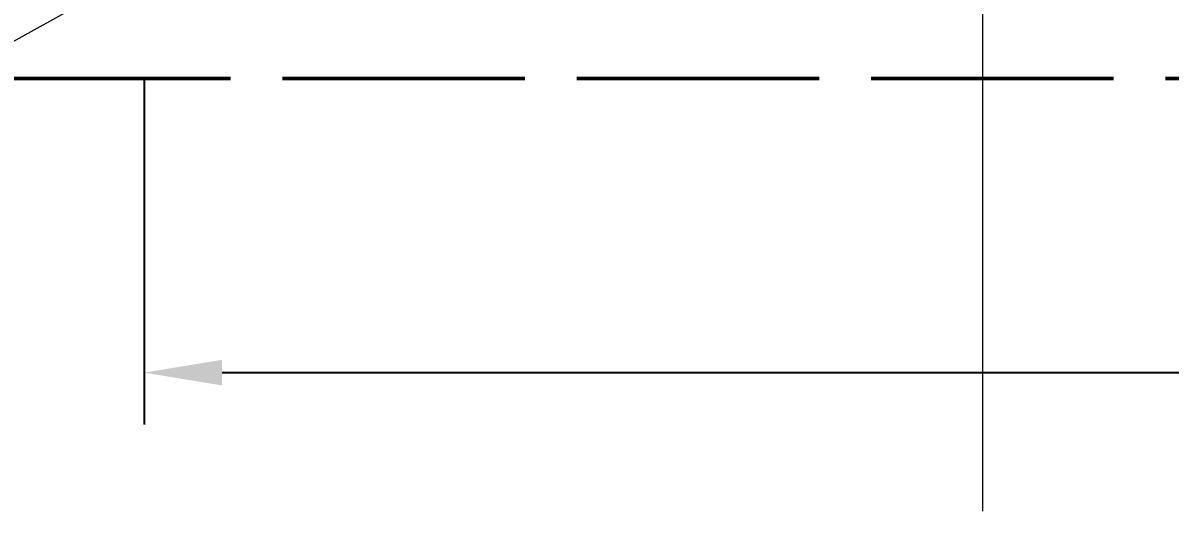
# Model space of a CAD drawing. Header units: millimetres. Extents: x -6738 to 17974, y -5396 to 4356.
# Drawn here: x -247 to 2091, y -1199 to -204 of the extents above; entities that cross this region are included whole.
import ezdxf

# ---------------------------------------------------------------- set-up
doc = ezdxf.new("R2010")
doc.units = ezdxf.units.MM
doc.linetypes.add('DASH_494_106', pattern=[599.722222, 493.888889, -105.833333])
for name, color, linetype in [('ANNOTATIONS', 7, 'Continuous'), ('DIMENSIONS', 7, 'Continuous'), ('GEOFAB', 5, 'Continuous'), ('LEADERS', 7, 'Continuous')]:
    doc.layers.add(name, color=color, linetype=linetype)
doc.styles.add('ARIAL', font='arial.ttf')
doc.dimstyles.get("Standard").update_dxf_attribs({"dimtxt": 2.5, "dimasz": 2.5, "dimexe": 1.25, "dimexo": 0.625, "dimtad": 1, "dimcen": 2.5, "dimazin": 3, "dimtfac": 1, "dimtmove": 0, "dimatfit": 3})

msp = doc.modelspace()

# ---------------------------------------------------------------- linework, layer by layer
at = {"layer": 'ANNOTATIONS', "lineweight": 18}
msp.add_line((1709.6, -1199.4), (1709.6, -21.2), dxfattribs=at)
at = {"layer": 'GEOFAB', "color": 5, "linetype": 'DASH_494_106', "lineweight": 50}
msp.add_line((-317.5, -317.5), (15267.5, -317.5), dxfattribs=at)
at = {"layer": 'LEADERS', "lineweight": 18}
msp.add_line((-952.5, -620.9), (105.8, -35.3), dxfattribs=at)

# ---------------------------------------------------------------- dimensions: what is measured, and where the dimension line sits
at = {"layer": 'DIMENSIONS'}
msp.add_linear_dim(base=(0, -917.2), p1=(0, -317.5), p2=(14950, -317.5), dimstyle='Standard', override={"dimtxt": 202.071111, "dimasz": 158.75, "dimexe": 105.833333, "dimexo": 0, "dimgap": 88.194444, "dimtad": 1, "dimtih": 0, "dimtoh": 0, "dimdec": 0, "dimtxsty": 'ARIAL', "dimclrd": 7, "dimclre": 7, "dimclrt": 7}, dxfattribs=at).render()

doc.saveas('drawing.dxf')
